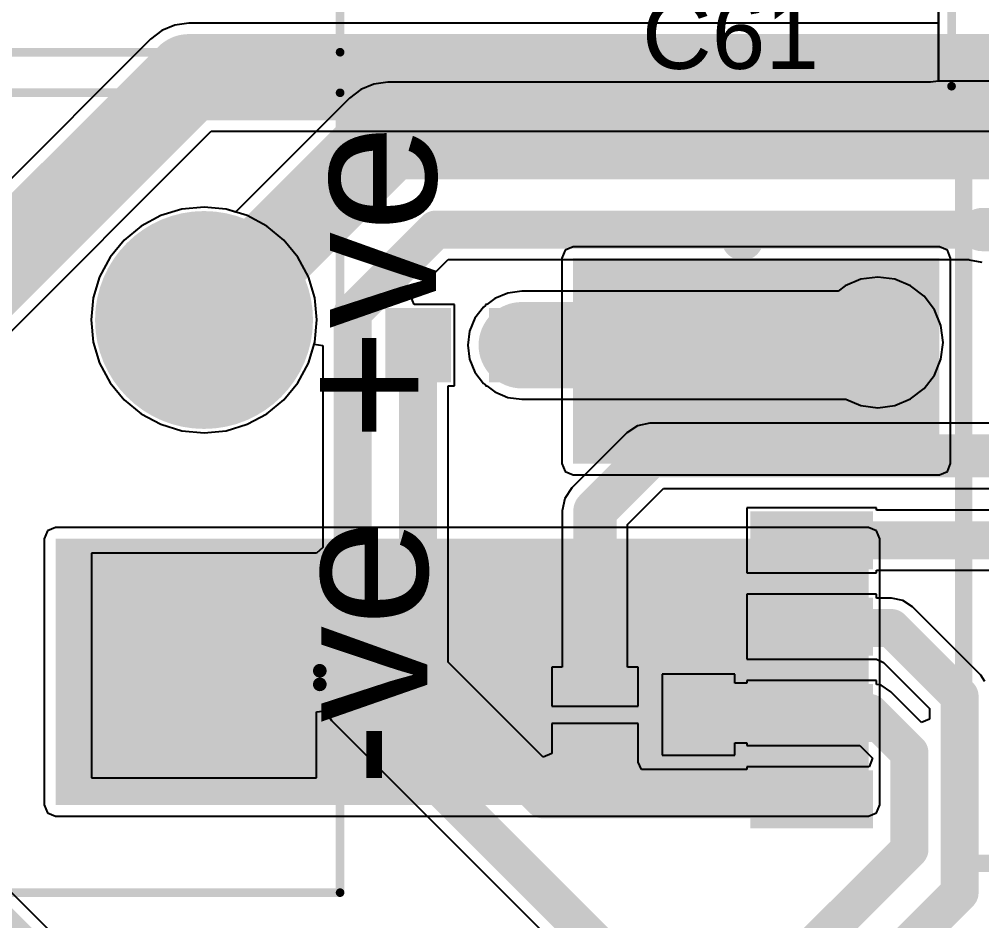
# Model space of a CAD drawing. Header units: millimetres. Extents: x 0 to 214, y 0 to 214.
# Drawn here: x 0.26 to 0.817, y 1.129 to 1.651 of the extents above; entities that cross this region are included whole.
import ezdxf

# ---------------------------------------------------------------- set-up
doc = ezdxf.new("R2010")
doc.units = ezdxf.units.MM
doc.header["$MEASUREMENT"] = 0
for name, color, linetype in [('BottomLayer', 5, 'Continuous'), ('BottomPaste', 16, 'Continuous'), ('BottomSolder', 6, 'Continuous'), ('MultiLayer', 9, 'Continuous'), ('PadHoleLayer', 156, 'Continuous'), ('TopLayer', 1, 'Continuous'), ('TopOverlay', 2, 'Continuous'), ('TopPaste', 8, 'Continuous'), ('TopSolder', 216, 'Continuous'), ('ViaHoleLayer', 16, 'Continuous')]:
    doc.layers.add(name, color=color, linetype=linetype)
doc.styles.add('Arial', font='', dxfattribs={"height": 0.2})
doc.styles.get('Arial').set_extended_font_data('Arial')

# ---------------------------------------------------------------- blocks, each defined once
blk = doc.blocks.new('DIP_8_85')
at = {"layer": 'TopOverlay', "const_width": 0.005}
for points in [[(0.25, 0.593), (-0.254, 0.593)], [(0.25, 0.593), (0.25, -0.553)]]:
    blk.add_lwpolyline(points, dxfattribs=at)
at = {"layer": 'TopOverlay', "const_width": 0.0025}
blk.add_lwpolyline([(0.24875, 0.593, 1), (0.25125, 0.593, 1)], format="xyb", close=True, dxfattribs=at)
blk.add_lwpolyline([(0.24875, 0.593, 1), (0.25125, 0.593, 1)], format="xyb", close=True, dxfattribs=at)
blk = doc.blocks.new('TBP01R1_508_02BE_184')
at = {"layer": 'BottomLayer'}
blk.add_hatch(color=5, dxfattribs=at).paths.add_polyline_path([(-0.15906, 0.05906), (-0.04094, 0.05906), (-0.04094, -0.05906), (-0.15906, -0.05906)])
h = blk.add_hatch(color=5, dxfattribs=at)
edge = h.paths.add_edge_path()
edge.add_arc((0.1, 0), 0.05906, 0, 360)
at = {"layer": 'BottomSolder'}
blk.add_hatch(color=6, dxfattribs=at).paths.add_polyline_path([(-0.16306, 0.06306), (-0.03694, 0.06306), (-0.03694, -0.06306), (-0.16306, -0.06306)])
h = blk.add_hatch(color=6, dxfattribs=at)
edge = h.paths.add_edge_path()
edge.add_arc((0.1, 0), 0.06306, 0, 360)
at = {"layer": 'MultiLayer'}
blk.add_hatch(color=9, dxfattribs=at).paths.add_polyline_path([(-0.15906, 0.05906), (-0.04094, 0.05906), (-0.04094, -0.05906), (-0.15906, -0.05906)])
h = blk.add_hatch(color=9, dxfattribs=at)
edge = h.paths.add_edge_path()
edge.add_arc((0.1, 0), 0.05906, 0, 360)
at = {"layer": 'PadHoleLayer'}
h = blk.add_hatch(color=156, dxfattribs=at)
edge = h.paths.add_edge_path()
edge.add_arc((-0.1, 0), 0.03346, 0, 360)
h = blk.add_hatch(color=156, dxfattribs=at)
edge = h.paths.add_edge_path()
edge.add_arc((0.1, 0), 0.03346, 0, 360)
at = {"layer": 'TopLayer'}
blk.add_hatch(color=1, dxfattribs=at).paths.add_polyline_path([(-0.15906, 0.05906), (-0.04094, 0.05906), (-0.04094, -0.05906), (-0.15906, -0.05906)])
h = blk.add_hatch(color=1, dxfattribs=at)
edge = h.paths.add_edge_path()
edge.add_arc((0.1, 0), 0.05906, 0, 360)
at = {"layer": 'TopSolder'}
blk.add_hatch(color=216, dxfattribs=at).paths.add_polyline_path([(-0.16306, 0.06306), (-0.03694, 0.06306), (-0.03694, -0.06306), (-0.16306, -0.06306)])
h = blk.add_hatch(color=216, dxfattribs=at)
edge = h.paths.add_edge_path()
edge.add_arc((0.1, 0), 0.06306, 0, 360)
at = {"layer": 'TopOverlay'}
for points, const_width in [([(-0.2315, 0.3937), (0.2315, 0.3937)], 0.005), ([(-0.2315, 0.3937), (-0.2315, -0.07874)], 0.005), ([(0.2315, 0.3937), (0.2315, -0.07874)], 0.005), ([(-0.145, 0.339), (-0.126, 0.32)], 0.01), ([(-0.075, 0.339), (-0.094, 0.32)], 0.01), ([(0.055, 0.339), (0.074, 0.32)], 0.01), ([(0.055, 0.339), (0.074, 0.32)], 0.01), ([(0.125, 0.339), (0.106, 0.32)], 0.01), ([(0.125, 0.339), (0.106, 0.32)], 0.01), ([(-0.126, 0.32), (-0.094, 0.32)], 0.01), ([(0.074, 0.32), (0.106, 0.32)], 0.01), ([(0.074, 0.32), (0.106, 0.32)], 0.01), ([(-0.2315, -0.07874), (0.2315, -0.07874)], 0.005)]:
    blk.add_lwpolyline(points, dxfattribs=dict(at, const_width=const_width))
for points, const_width in [([(-0.23275, 0.3937, 1), (-0.23025, 0.3937, 1)], 0.0025), ([(-0.23275, 0.3937, 1), (-0.23025, 0.3937, 1)], 0.0025), ([(0.23025, 0.3937, 1), (0.23275, 0.3937, 1)], 0.0025), ([(0.23025, 0.3937, 1), (0.23275, 0.3937, 1)], 0.0025), ([(-0.1475, 0.339, 1), (-0.1425, 0.339, 1)], 0.005), ([(-0.0775, 0.339, 1), (-0.0725, 0.339, 1)], 0.005), ([(0.0525, 0.339, 1), (0.0575, 0.339, 1)], 0.005), ([(0.0525, 0.339, 1), (0.0575, 0.339, 1)], 0.005), ([(0.1225, 0.339, 1), (0.1275, 0.339, 1)], 0.005), ([(0.1225, 0.339, 1), (0.1275, 0.339, 1)], 0.005), ([(-0.1285, 0.32, 1), (-0.1235, 0.32, 1)], 0.005), ([(-0.1285, 0.32, 1), (-0.1235, 0.32, 1)], 0.005), ([(-0.0965, 0.32, 1), (-0.0915, 0.32, 1)], 0.005), ([(-0.0965, 0.32, 1), (-0.0915, 0.32, 1)], 0.005), ([(0.0715, 0.32, 1), (0.0765, 0.32, 1)], 0.005), ([(0.0715, 0.32, 1), (0.0765, 0.32, 1)], 0.005), ([(0.0715, 0.32, 1), (0.0765, 0.32, 1)], 0.005), ([(0.0715, 0.32, 1), (0.0765, 0.32, 1)], 0.005), ([(0.1035, 0.32, 1), (0.1085, 0.32, 1)], 0.005), ([(0.1035, 0.32, 1), (0.1085, 0.32, 1)], 0.005), ([(0.1035, 0.32, 1), (0.1085, 0.32, 1)], 0.005), ([(0.1035, 0.32, 1), (0.1085, 0.32, 1)], 0.005), ([(-0.10306, -0.067, 1), (-0.11094, -0.067, 1)], 0.00787), ([(-0.11291, -0.067, 1), (-0.10897, -0.067, 1)], 0.00394), ([(-0.10503, -0.067, 1), (-0.10109, -0.067, 1)], 0.00394), ([(-0.23275, -0.07874, 1), (-0.23025, -0.07874, 1)], 0.0025), ([(-0.23275, -0.07874, 1), (-0.23025, -0.07874, 1)], 0.0025), ([(0.23025, -0.07874, 1), (0.23275, -0.07874, 1)], 0.0025), ([(0.23025, -0.07874, 1), (0.23275, -0.07874, 1)], 0.0025)]:
    blk.add_lwpolyline(points, format="xyb", close=True, dxfattribs=dict(at, const_width=const_width))
blk = doc.blocks.new('TBP01R1_508_02BE_185')
at = {"layer": 'BottomLayer'}
blk.add_hatch(color=5, dxfattribs=at).paths.add_polyline_path([(-0.15906, 0.05906), (-0.04094, 0.05906), (-0.04094, -0.05906), (-0.15906, -0.05906)])
h = blk.add_hatch(color=5, dxfattribs=at)
edge = h.paths.add_edge_path()
edge.add_arc((0.1, 0), 0.05906, 0, 360)
at = {"layer": 'BottomSolder'}
blk.add_hatch(color=6, dxfattribs=at).paths.add_polyline_path([(-0.16306, 0.06306), (-0.03694, 0.06306), (-0.03694, -0.06306), (-0.16306, -0.06306)])
h = blk.add_hatch(color=6, dxfattribs=at)
edge = h.paths.add_edge_path()
edge.add_arc((0.1, 0), 0.06306, 0, 360)
at = {"layer": 'MultiLayer'}
blk.add_hatch(color=9, dxfattribs=at).paths.add_polyline_path([(-0.15906, 0.05906), (-0.04094, 0.05906), (-0.04094, -0.05906), (-0.15906, -0.05906)])
h = blk.add_hatch(color=9, dxfattribs=at)
edge = h.paths.add_edge_path()
edge.add_arc((0.1, 0), 0.05906, 0, 360)
at = {"layer": 'PadHoleLayer'}
h = blk.add_hatch(color=156, dxfattribs=at)
edge = h.paths.add_edge_path()
edge.add_arc((-0.1, 0), 0.03346, 0, 360)
h = blk.add_hatch(color=156, dxfattribs=at)
edge = h.paths.add_edge_path()
edge.add_arc((0.1, 0), 0.03346, 0, 360)
at = {"layer": 'TopLayer'}
blk.add_hatch(color=1, dxfattribs=at).paths.add_polyline_path([(-0.15906, 0.05906), (-0.04094, 0.05906), (-0.04094, -0.05906), (-0.15906, -0.05906)])
h = blk.add_hatch(color=1, dxfattribs=at)
edge = h.paths.add_edge_path()
edge.add_arc((0.1, 0), 0.05906, 0, 360)
at = {"layer": 'TopSolder'}
blk.add_hatch(color=216, dxfattribs=at).paths.add_polyline_path([(-0.16306, 0.06306), (-0.03694, 0.06306), (-0.03694, -0.06306), (-0.16306, -0.06306)])
h = blk.add_hatch(color=216, dxfattribs=at)
edge = h.paths.add_edge_path()
edge.add_arc((0.1, 0), 0.06306, 0, 360)
at = {"layer": 'TopOverlay'}
for points, const_width in [([(-0.2315, 0.3937), (-0.2315, -0.07874)], 0.005), ([(-0.2315, 0.3937), (0.2315, 0.3937)], 0.005), ([(0.2315, 0.3937), (0.2315, -0.07874)], 0.005), ([(-0.145, 0.339), (-0.126, 0.32)], 0.01), ([(-0.075, 0.339), (-0.094, 0.32)], 0.01), ([(0.055, 0.339), (0.074, 0.32)], 0.01), ([(0.055, 0.339), (0.074, 0.32)], 0.01), ([(0.125, 0.339), (0.106, 0.32)], 0.01), ([(0.125, 0.339), (0.106, 0.32)], 0.01), ([(-0.126, 0.32), (-0.094, 0.32)], 0.01), ([(0.074, 0.32), (0.106, 0.32)], 0.01), ([(0.074, 0.32), (0.106, 0.32)], 0.01), ([(-0.2315, -0.07874), (0.2315, -0.07874)], 0.005)]:
    blk.add_lwpolyline(points, dxfattribs=dict(at, const_width=const_width))
for points, const_width in [([(-0.23275, 0.3937, 1), (-0.23025, 0.3937, 1)], 0.0025), ([(-0.23275, 0.3937, 1), (-0.23025, 0.3937, 1)], 0.0025), ([(0.23025, 0.3937, 1), (0.23275, 0.3937, 1)], 0.0025), ([(0.23025, 0.3937, 1), (0.23275, 0.3937, 1)], 0.0025), ([(-0.1475, 0.339, 1), (-0.1425, 0.339, 1)], 0.005), ([(-0.0775, 0.339, 1), (-0.0725, 0.339, 1)], 0.005), ([(0.0525, 0.339, 1), (0.0575, 0.339, 1)], 0.005), ([(0.0525, 0.339, 1), (0.0575, 0.339, 1)], 0.005), ([(0.1225, 0.339, 1), (0.1275, 0.339, 1)], 0.005), ([(0.1225, 0.339, 1), (0.1275, 0.339, 1)], 0.005), ([(-0.1285, 0.32, 1), (-0.1235, 0.32, 1)], 0.005), ([(-0.1285, 0.32, 1), (-0.1235, 0.32, 1)], 0.005), ([(-0.0965, 0.32, 1), (-0.0915, 0.32, 1)], 0.005), ([(-0.0965, 0.32, 1), (-0.0915, 0.32, 1)], 0.005), ([(0.0715, 0.32, 1), (0.0765, 0.32, 1)], 0.005), ([(0.0715, 0.32, 1), (0.0765, 0.32, 1)], 0.005), ([(0.0715, 0.32, 1), (0.0765, 0.32, 1)], 0.005), ([(0.0715, 0.32, 1), (0.0765, 0.32, 1)], 0.005), ([(0.1035, 0.32, 1), (0.1085, 0.32, 1)], 0.005), ([(0.1035, 0.32, 1), (0.1085, 0.32, 1)], 0.005), ([(0.1035, 0.32, 1), (0.1085, 0.32, 1)], 0.005), ([(0.1035, 0.32, 1), (0.1085, 0.32, 1)], 0.005), ([(-0.10306, -0.067, 1), (-0.11094, -0.067, 1)], 0.00787), ([(-0.11291, -0.067, 1), (-0.10897, -0.067, 1)], 0.00394), ([(-0.10503, -0.067, 1), (-0.10109, -0.067, 1)], 0.00394), ([(-0.23275, -0.07874, 1), (-0.23025, -0.07874, 1)], 0.0025), ([(-0.23275, -0.07874, 1), (-0.23025, -0.07874, 1)], 0.0025), ([(0.23025, -0.07874, 1), (0.23275, -0.07874, 1)], 0.0025), ([(0.23025, -0.07874, 1), (0.23275, -0.07874, 1)], 0.0025)]:
    blk.add_lwpolyline(points, format="xyb", close=True, dxfattribs=dict(at, const_width=const_width))
blk = doc.blocks.new('SOIC_8_B_261')
at = {"layer": 'BottomLayer'}
for points in [[(-0.0735, 0.0622), (-0.1365, 0.0622), (-0.1365, 0.0878), (-0.0735, 0.0878)], [(0.13909, 0.0622), (0.0761, 0.0622), (0.0761, 0.0878), (0.13909, 0.0878)], [(-0.0735, 0.0122), (-0.1365, 0.0122), (-0.1365, 0.0378), (-0.0735, 0.0378)], [(0.13909, 0.0122), (0.0761, 0.0122), (0.0761, 0.0378), (0.13909, 0.0378)], [(-0.0735, -0.0378), (-0.1365, -0.0378), (-0.1365, -0.0122), (-0.0735, -0.0122)], [(0.13909, -0.0378), (0.0761, -0.0378), (0.0761, -0.0122), (0.13909, -0.0122)], [(-0.0735, -0.0878), (-0.1365, -0.0878), (-0.1365, -0.0622), (-0.0735, -0.0622)], [(0.13909, -0.0878), (0.0761, -0.0878), (0.0761, -0.0622), (0.13909, -0.0622)]]:
    blk.add_hatch(color=5, dxfattribs=at).paths.add_polyline_path(points)
at = {"layer": 'BottomPaste'}
for points in [[(-0.0735, 0.0622), (-0.1365, 0.0622), (-0.1365, 0.0878), (-0.0735, 0.0878)], [(0.13909, 0.0622), (0.0761, 0.0622), (0.0761, 0.0878), (0.13909, 0.0878)], [(-0.0735, 0.0122), (-0.1365, 0.0122), (-0.1365, 0.0378), (-0.0735, 0.0378)], [(0.13909, 0.0122), (0.0761, 0.0122), (0.0761, 0.0378), (0.13909, 0.0378)], [(-0.0735, -0.0378), (-0.1365, -0.0378), (-0.1365, -0.0122), (-0.0735, -0.0122)], [(0.13909, -0.0378), (0.0761, -0.0378), (0.0761, -0.0122), (0.13909, -0.0122)], [(-0.0735, -0.0878), (-0.1365, -0.0878), (-0.1365, -0.0622), (-0.0735, -0.0622)], [(0.13909, -0.0878), (0.0761, -0.0878), (0.0761, -0.0622), (0.13909, -0.0622)]]:
    blk.add_hatch(color=16, dxfattribs=at).paths.add_polyline_path(points)
at = {"layer": 'BottomSolder'}
for points in [[(-0.0695, 0.0582), (-0.1405, 0.0582), (-0.1405, 0.0918), (-0.0695, 0.0918)], [(0.14309, 0.0582), (0.0721, 0.0582), (0.0721, 0.0918), (0.14309, 0.0918)], [(-0.0695, 0.0082), (-0.1405, 0.0082), (-0.1405, 0.0418), (-0.0695, 0.0418)], [(0.14309, 0.0082), (0.0721, 0.0082), (0.0721, 0.0418), (0.14309, 0.0418)], [(-0.0695, -0.0418), (-0.1405, -0.0418), (-0.1405, -0.0082), (-0.0695, -0.0082)], [(0.14309, -0.0418), (0.0721, -0.0418), (0.0721, -0.0082), (0.14309, -0.0082)], [(-0.0695, -0.0918), (-0.1405, -0.0918), (-0.1405, -0.0582), (-0.0695, -0.0582)], [(0.14309, -0.0918), (0.0721, -0.0918), (0.0721, -0.0582), (0.14309, -0.0582)]]:
    blk.add_hatch(color=6, dxfattribs=at).paths.add_polyline_path(points)
blk = doc.blocks.new('C__0603_B_262')
at = {"layer": 'BottomLayer'}
for points in [[(-0.045, -0.0175), (-0.045, 0.0175), (-0.015, 0.0175), (-0.015, -0.0175)], [(0.015, -0.0175), (0.015, 0.0175), (0.045, 0.0175), (0.045, -0.0175)]]:
    blk.add_hatch(color=5, dxfattribs=at).paths.add_polyline_path(points)
at = {"layer": 'BottomPaste'}
for points in [[(-0.045, -0.0175), (-0.045, 0.0175), (-0.015, 0.0175), (-0.015, -0.0175)], [(0.015, -0.0175), (0.015, 0.0175), (0.045, 0.0175), (0.045, -0.0175)]]:
    blk.add_hatch(color=16, dxfattribs=at).paths.add_polyline_path(points)
at = {"layer": 'BottomSolder'}
for points in [[(-0.04736, -0.01986), (-0.04736, 0.01986), (-0.01264, 0.01986), (-0.01264, -0.01986)], [(0.01264, -0.01986), (0.01264, 0.01986), (0.04736, 0.01986), (0.04736, -0.01986)]]:
    blk.add_hatch(color=6, dxfattribs=at).paths.add_polyline_path(points)
blk = doc.blocks.new('RES_0603_B_263')
at = {"layer": 'BottomLayer'}
for points in [[(-0.045, -0.0175), (-0.045, 0.0175), (-0.015, 0.0175), (-0.015, -0.0175)], [(0.015, -0.0175), (0.015, 0.0175), (0.045, 0.0175), (0.045, -0.0175)]]:
    blk.add_hatch(color=5, dxfattribs=at).paths.add_polyline_path(points)
at = {"layer": 'BottomPaste'}
for points in [[(-0.045, -0.0175), (-0.045, 0.0175), (-0.015, 0.0175), (-0.015, -0.0175)], [(0.015, -0.0175), (0.015, 0.0175), (0.045, 0.0175), (0.045, -0.0175)]]:
    blk.add_hatch(color=16, dxfattribs=at).paths.add_polyline_path(points)
at = {"layer": 'BottomSolder'}
for points in [[(-0.049, -0.0215), (-0.049, 0.0215), (-0.011, 0.0215), (-0.011, -0.0215)], [(0.011, -0.0215), (0.011, 0.0215), (0.049, 0.0215), (0.049, -0.0215)]]:
    blk.add_hatch(color=6, dxfattribs=at).paths.add_polyline_path(points)
blk = doc.blocks.new('D2P___320')
at = {"layer": 'TopLayer'}
for points in [[(-0.14094, -0.13504), (-0.05906, -0.13504), (-0.05906, -0.28504), (-0.14094, -0.28504)], [(0.05906, -0.13504), (0.14094, -0.13504), (0.14094, -0.28504), (0.05906, -0.28504)]]:
    blk.add_hatch(color=1, dxfattribs=at).paths.add_polyline_path(points)
at = {"layer": 'TopPaste'}
for points in [[(-0.14094, -0.13504), (-0.05906, -0.13504), (-0.05906, -0.28504), (-0.14094, -0.28504)], [(0.05906, -0.13504), (0.14094, -0.13504), (0.14094, -0.28504), (0.05906, -0.28504)]]:
    blk.add_hatch(color=8, dxfattribs=at).paths.add_polyline_path(points)
at = {"layer": 'TopSolder'}
for points in [[(-0.14494, -0.13104), (-0.05506, -0.13104), (-0.05506, -0.28904), (-0.14494, -0.28904)], [(0.05506, -0.13104), (0.14494, -0.13104), (0.14494, -0.28904), (0.05506, -0.28904)]]:
    blk.add_hatch(color=216, dxfattribs=at).paths.add_polyline_path(points)
at = {"layer": 'TopOverlay', "const_width": 0.01}
for points in [[(-0.205, -0.064), (-0.205, 0.02)], [(0.201, -0.064), (0.201, 0.02)], [(0.201, -0.064), (-0.205, -0.064)]]:
    blk.add_lwpolyline(points, dxfattribs=at)
at = {"layer": 'TopOverlay'}
for points, const_width in [([(-0.2075, -0.064, 1), (-0.2025, -0.064, 1)], 0.005), ([(-0.2075, -0.064, 1), (-0.2025, -0.064, 1)], 0.005), ([(0.1985, -0.064, 1), (0.2035, -0.064, 1)], 0.005), ([(0.1985, -0.064, 1), (0.2035, -0.064, 1)], 0.005), ([(-0.153, -0.192, 1), (-0.167, -0.192, 1)], 0.01), ([(-0.1695, -0.192, 1), (-0.1645, -0.192, 1)], 0.005), ([(-0.1555, -0.192, 1), (-0.1505, -0.192, 1)], 0.005)]:
    blk.add_lwpolyline(points, format="xyb", close=True, dxfattribs=dict(at, const_width=const_width))

msp = doc.modelspace()

# ---------------------------------------------------------------- hatches: boundary and pattern name
at = {"layer": 'BottomLayer'}
h = msp.add_hatch(color=5, dxfattribs=at)
edge = h.paths.add_edge_path()
edge.add_arc((0.75685, 1.46369), 0.0315, 0, 360)
at = {"layer": 'BottomSolder'}
h = msp.add_hatch(color=6, dxfattribs=at)
edge = h.paths.add_edge_path()
edge.add_arc((0.75685, 1.46369), 0.01575, 0, 360)
at = {"layer": 'TopLayer'}
for points in [[(0.5805, 1.39351), (0.7925, 1.39351), (0.7925, 1.51251), (0.5805, 1.51251)], [(0.281, 1.196), (0.75149, 1.196), (0.75149, 1.35), (0.281, 1.35)]]:
    msp.add_hatch(color=1, dxfattribs=at).paths.add_polyline_path(points)
h = msp.add_hatch(color=1, dxfattribs=at)
edge = h.paths.add_edge_path()
edge.add_arc((0.75685, 1.46369), 0.0315, 0, 360)
at = {"layer": 'TopSolder'}
h = msp.add_hatch(color=216, dxfattribs=at)
edge = h.paths.add_edge_path()
edge.add_arc((0.75685, 1.46369), 0.01575, 0, 360)
at = {"layer": 'ViaHoleLayer'}
h = msp.add_hatch(color=16, dxfattribs=at)
edge = h.paths.add_edge_path()
edge.add_arc((0.75685, 1.46369), 0.01575, 0, 360)

# ---------------------------------------------------------------- linework, layer by layer
at = {"layer": 'BottomLayer'}
for p, q in [((0.792, 1.615), (0.792, 2.764)), ((0.792, 1.79594), (0.792, 1.615)), ((0.45763, 1.61008), (0.45116, 1.60511)), ((0.46517, 1.6132), (0.45763, 1.61008)), ((0.47327, 1.61427), (0.46517, 1.6132)), ((0.7873, 1.61427), (0.47327, 1.61427)), ((0.47327, 1.61427), (0.47327, 1.61427)), ((0.792, 1.615), (0.7873, 1.61427)), ((2.344, 1.615), (0.792, 1.615)), ((0.45116, 1.60511), (0.38517, 1.53912)), ((0.45116, 1.60511), (0.45116, 1.60511)), ((0.35419, 1.54079), (0.34192, 1.53707)), ((0.36694, 1.54204), (0.35419, 1.54079)), ((0.37969, 1.54079), (0.36694, 1.54204)), ((0.38517, 1.53912), (0.37969, 1.54079)), ((0.34192, 1.53707), (0.33062, 1.53103)), ((0.33062, 1.53103), (0.32072, 1.5229)), ((0.32072, 1.5229), (0.31259, 1.51299)), ((0.31259, 1.51299), (0.30655, 1.50169)), ((0.48669, 1.49018), (0.50818, 1.51167)), ((0.50818, 1.51167), (0.80964, 1.51167)), ((0.80964, 1.51167), (0.80978, 1.51157)), ((0.80978, 1.51157), (0.817, 1.51014)), ((0.30655, 1.50169), (0.30283, 1.48943)), ((0.74707, 1.50022), (0.73794, 1.49644)), ((0.75685, 1.50151), (0.74707, 1.50022)), ((0.76664, 1.50022), (0.75685, 1.50151)), ((0.77576, 1.49644), (0.76664, 1.50022)), ((0.55082, 1.49333), (0.54273, 1.49226)), ((0.73389, 1.49333), (0.55082, 1.49333)), ((0.73794, 1.49644), (0.73389, 1.49333)), ((0.7836, 1.49043), (0.77576, 1.49644)), ((0.30283, 1.48943), (0.30157, 1.47667)), ((0.48861, 1.48556), (0.48669, 1.49018)), ((0.53518, 1.48914), (0.53052, 1.48556)), ((0.54273, 1.49226), (0.53518, 1.48914)), ((0.78961, 1.4826), (0.7836, 1.49043)), ((0.51182, 1.48556), (0.48861, 1.48556)), ((0.51182, 1.43856), (0.51182, 1.48556)), ((0.52871, 1.48417), (0.52374, 1.4777)), ((0.52982, 1.48502), (0.52871, 1.48417)), ((0.53052, 1.48556), (0.52982, 1.48556)), ((0.52982, 1.48556), (0.52982, 1.48502)), ((0.79338, 1.47348), (0.78961, 1.4826)), ((0.30157, 1.47667), (0.30283, 1.46392)), ((0.52374, 1.4777), (0.52062, 1.47016)), ((0.79467, 1.46369), (0.79338, 1.47348)), ((0.52062, 1.47016), (0.51955, 1.46206)), ((0.30283, 1.46392), (0.30655, 1.45166)), ((0.42733, 1.45166), (0.43067, 1.46265)), ((0.43067, 1.46265), (0.43567, 1.4619)), ((0.43567, 1.4619), (0.43567, 1.34493)), ((0.51955, 1.46206), (0.52062, 1.45397)), ((0.79338, 1.4539), (0.79467, 1.46369)), ((0.52062, 1.45397), (0.52374, 1.44643)), ((0.78961, 1.44478), (0.79338, 1.4539)), ((0.30655, 1.45166), (0.31259, 1.44036)), ((0.42129, 1.44036), (0.42733, 1.45166)), ((0.52374, 1.44643), (0.52871, 1.43995)), ((0.7836, 1.43694), (0.78961, 1.44478)), ((0.31259, 1.44036), (0.32072, 1.43045)), ((0.41316, 1.43045), (0.42129, 1.44036)), ((0.50815, 1.27868), (0.50815, 1.43856)), ((0.50815, 1.43856), (0.51182, 1.43856)), ((0.52871, 1.43995), (0.52982, 1.4391)), ((0.52982, 1.4391), (0.52982, 1.43856)), ((0.52982, 1.43856), (0.53052, 1.43856)), ((0.53052, 1.43856), (0.53518, 1.43498)), ((0.53518, 1.43498), (0.54273, 1.43186)), ((0.54273, 1.43186), (0.55082, 1.43079)), ((0.77576, 1.43093), (0.7836, 1.43694)), ((0.32072, 1.43045), (0.33062, 1.42232)), ((0.40326, 1.42232), (0.41316, 1.43045)), ((0.55082, 1.43079), (0.73828, 1.43079)), ((0.73828, 1.43079), (0.74707, 1.42716)), ((0.74707, 1.42716), (0.75685, 1.42587)), ((0.75685, 1.42587), (0.76664, 1.42716)), ((0.76664, 1.42716), (0.77576, 1.43093)), ((0.33062, 1.42232), (0.34192, 1.41628)), ((0.39196, 1.41628), (0.40326, 1.42232)), ((0.34192, 1.41628), (0.35419, 1.41256)), ((0.37969, 1.41256), (0.39196, 1.41628)), ((0.61778, 1.41543), (0.61166, 1.41134)), ((0.625, 1.41686), (0.61778, 1.41543)), ((0.94997, 1.41686), (0.625, 1.41686)), ((0.35419, 1.41256), (0.36694, 1.4113)), ((0.36694, 1.4113), (0.37969, 1.41256)), ((0.61166, 1.41134), (0.5798, 1.37948)), ((0.5798, 1.37948), (0.57571, 1.37336)), ((0.612, 1.35833), (0.63281, 1.37914)), ((0.63281, 1.37914), (0.94997, 1.37914)), ((0.57571, 1.37336), (0.57428, 1.36614)), ((0.57428, 1.36614), (0.57428, 1.27567)), ((0.75604, 1.36797), (0.68105, 1.36797)), ((0.68105, 1.36797), (0.68105, 1.33038)), ((0.75604, 1.36651), (0.75604, 1.36797)), ((0.89364, 1.36651), (0.75604, 1.36651)), ((0.612, 1.27567), (0.612, 1.35833)), ((0.43567, 1.34493), (0.43199, 1.34173)), ((0.43067, 1.34173), (0.30188, 1.34173)), ((0.30188, 1.34173), (0.30188, 1.21162)), ((0.43199, 1.34173), (0.43067, 1.34173)), ((0.75604, 1.33038), (0.75604, 1.33184)), ((0.75604, 1.33184), (0.82724, 1.33184)), ((0.68105, 1.33038), (0.75604, 1.33038)), ((0.75604, 1.31797), (0.68105, 1.31797)), ((0.68105, 1.31797), (0.68105, 1.28038)), ((0.75604, 1.31567), (0.75604, 1.31797)), ((0.76467, 1.31567), (0.75604, 1.31567)), ((0.7713, 1.31435), (0.76467, 1.31567)), ((0.77692, 1.31059), (0.7713, 1.31435)), ((0.8164, 1.27112), (0.77692, 1.31059)), ((0.56314, 1.22369), (0.50815, 1.27868)), ((0.57428, 1.27567), (0.56814, 1.27567)), ((0.56814, 1.27567), (0.56814, 1.25317)), ((0.61814, 1.27567), (0.612, 1.27567)), ((0.61814, 1.25317), (0.61814, 1.27567)), ((0.68105, 1.28038), (0.75604, 1.28038)), ((0.75604, 1.28038), (0.76018, 1.27831)), ((0.76018, 1.27831), (0.78681, 1.25168)), ((0.67414, 1.27167), (0.63214, 1.27167)), ((0.63214, 1.27167), (0.63214, 1.22467)), ((0.67414, 1.26651), (0.67414, 1.27167)), ((0.81883, 1.26748), (0.8164, 1.27112)), ((0.68105, 1.26651), (0.67414, 1.26651)), ((0.75604, 1.26797), (0.68105, 1.26797)), ((0.68105, 1.26797), (0.68105, 1.26651)), ((0.75604, 1.26573), (0.75604, 1.26797)), ((0.75877, 1.26519), (0.75604, 1.26573)), ((0.7644, 1.26143), (0.75877, 1.26519)), ((0.78219, 1.24364), (0.7644, 1.26143)), ((0.56814, 1.25317), (0.59314, 1.25317)), ((0.59314, 1.25317), (0.61814, 1.25317)), ((0.43199, 1.24983), (0.43699, 1.25037)), ((0.43199, 1.21162), (0.43199, 1.24983)), ((0.43699, 1.25037), (0.44074, 1.24474)), ((0.78681, 1.25168), (0.78681, 1.24555)), ((0.44074, 1.24474), (0.60757, 1.07792)), ((0.59314, 1.24317), (0.56814, 1.24317)), ((0.56814, 1.24317), (0.56814, 1.22576)), ((0.61814, 1.24317), (0.59314, 1.24317)), ((0.61814, 1.22151), (0.61814, 1.24317)), ((0.78681, 1.24555), (0.78219, 1.24364)), ((0.67414, 1.22467), (0.67414, 1.23184)), ((0.67414, 1.23184), (0.68105, 1.23184)), ((0.68105, 1.23184), (0.68105, 1.23038)), ((0.56814, 1.22576), (0.56314, 1.22369)), ((0.68105, 1.23038), (0.74642, 1.23038)), ((0.74642, 1.23038), (0.75383, 1.22297)), ((0.61814, 1.22067), (0.61814, 1.22151)), ((0.62015, 1.21651), (0.61814, 1.22067)), ((0.63214, 1.22467), (0.67414, 1.22467)), ((0.75383, 1.22297), (0.75176, 1.21797)), ((0.68105, 1.21651), (0.62015, 1.21651)), ((0.75176, 1.21797), (0.68105, 1.21797)), ((0.68105, 1.21797), (0.68105, 1.21651)), ((0.30188, 1.21162), (0.43199, 1.21162))]:
    msp.add_line(p, q, dxfattribs=at)
for points, const_width in [([(0.36694, 1.47667), (0.47327, 1.583)], 0.05), ([(0.47327, 1.583), (0.998, 1.583)], 0.05), ([(0.453, 1.481), (0.501, 1.529)], 0.022), ([(0.501, 1.529), (0.817, 1.529)], 0.022), ([(0.817, 1.529), (0.959, 1.529)], 0.025), ([(0.453, 1.257), (0.453, 1.481)], 0.022), ([(0.75903, 1.46206), (0.75914, 1.46217)], 0.05), ([(0.55082, 1.46206), (0.75903, 1.46206)], 0.05), ([(0.49082, 1.2715), (0.49082, 1.46206)], 0.022), ([(0.59314, 1.36614), (0.625, 1.398)], 0.025), ([(0.625, 1.398), (0.961, 1.398)], 0.025), ([(0.59314, 1.24817), (0.59314, 1.36614)], 0.025), ([(0.71854, 1.34917), (0.87417, 1.34917)], 0.022), ([(0.71854, 1.29917), (0.71938, 1.29833)], 0.022), ([(0.71938, 1.29833), (0.76467, 1.29833)], 0.022), ([(0.76467, 1.29833), (0.80414, 1.25886)], 0.022), ([(0.49082, 1.2715), (0.56314, 1.19917)], 0.022), ([(0.80414, 1.14517), (0.80414, 1.25886)], 0.022), ([(0.453, 1.257), (0.61983, 1.09017)], 0.022), ([(0.65154, 1.24917), (0.71854, 1.24917)], 0.022), ([(0.71854, 1.24917), (0.75214, 1.24917)], 0.022), ([(0.75214, 1.24917), (0.77514, 1.22617)], 0.022), ([(0.77514, 1.17017), (0.77514, 1.22617)], 0.022), ([(0.56314, 1.19917), (0.71854, 1.19917)], 0.022), ([(0.69664, 1.09167), (0.77514, 1.17017)], 0.022), ([(0.71214, 1.05317), (0.80414, 1.14517)], 0.022)]:
    msp.add_lwpolyline(points, dxfattribs=dict(at, const_width=const_width))
for points, const_width in [([(0.46077, 1.583, 1), (0.48577, 1.583, 1)], 0.025), ([(0.46077, 1.583, 1), (0.48577, 1.583, 1)], 0.025), ([(0.4955, 1.529, 1), (0.5065, 1.529, 1)], 0.011), ([(0.4955, 1.529, 1), (0.5065, 1.529, 1)], 0.011), ([(0.81075, 1.529, 1), (0.82325, 1.529, 1)], 0.0125), ([(0.8115, 1.529, 1), (0.8225, 1.529, 1)], 0.011), ([(0.35444, 1.47667, 1), (0.37944, 1.47667, 1)], 0.025), ([(0.4475, 1.481, 1), (0.4585, 1.481, 1)], 0.011), ([(0.4475, 1.481, 1), (0.4585, 1.481, 1)], 0.011), ([(0.74664, 1.46217, 1), (0.77164, 1.46217, 1)], 0.025), ([(0.53832, 1.46206, 1), (0.56332, 1.46206, 1)], 0.025), ([(0.74653, 1.46206, 1), (0.77153, 1.46206, 1)], 0.025), ([(0.74653, 1.46206, 1), (0.77153, 1.46206, 1)], 0.025), ([(0.48532, 1.46206, 1), (0.49632, 1.46206, 1)], 0.011), ([(0.61875, 1.398, 1), (0.63125, 1.398, 1)], 0.0125), ([(0.61875, 1.398, 1), (0.63125, 1.398, 1)], 0.0125), ([(0.58689, 1.36614, 1), (0.59939, 1.36614, 1)], 0.0125), ([(0.58689, 1.36614, 1), (0.59939, 1.36614, 1)], 0.0125), ([(0.71304, 1.34917, 1), (0.72404, 1.34917, 1)], 0.011), ([(0.71304, 1.29917, 1), (0.72404, 1.29917, 1)], 0.011), ([(0.71388, 1.29833, 1), (0.72488, 1.29833, 1)], 0.011), ([(0.71388, 1.29833, 1), (0.72488, 1.29833, 1)], 0.011), ([(0.75917, 1.29833, 1), (0.77017, 1.29833, 1)], 0.011), ([(0.75917, 1.29833, 1), (0.77017, 1.29833, 1)], 0.011), ([(0.48532, 1.2715, 1), (0.49632, 1.2715, 1)], 0.011), ([(0.48532, 1.2715, 1), (0.49632, 1.2715, 1)], 0.011), ([(0.79864, 1.25886, 1), (0.80964, 1.25886, 1)], 0.011), ([(0.79864, 1.25886, 1), (0.80964, 1.25886, 1)], 0.011), ([(0.4475, 1.257, 1), (0.4585, 1.257, 1)], 0.011), ([(0.4475, 1.257, 1), (0.4585, 1.257, 1)], 0.011), ([(0.58689, 1.24817, 1), (0.59939, 1.24817, 1)], 0.0125), ([(0.64604, 1.24917, 1), (0.65704, 1.24917, 1)], 0.011), ([(0.71304, 1.24917, 1), (0.72404, 1.24917, 1)], 0.011), ([(0.71304, 1.24917, 1), (0.72404, 1.24917, 1)], 0.011), ([(0.74664, 1.24917, 1), (0.75764, 1.24917, 1)], 0.011), ([(0.74664, 1.24917, 1), (0.75764, 1.24917, 1)], 0.011), ([(0.76964, 1.22617, 1), (0.78064, 1.22617, 1)], 0.011), ([(0.76964, 1.22617, 1), (0.78064, 1.22617, 1)], 0.011), ([(0.55764, 1.19917, 1), (0.56864, 1.19917, 1)], 0.011), ([(0.55764, 1.19917, 1), (0.56864, 1.19917, 1)], 0.011), ([(0.71304, 1.19917, 1), (0.72404, 1.19917, 1)], 0.011), ([(0.76964, 1.17017, 1), (0.78064, 1.17017, 1)], 0.011), ([(0.76964, 1.17017, 1), (0.78064, 1.17017, 1)], 0.011), ([(0.79864, 1.14517, 1), (0.80964, 1.14517, 1)], 0.011), ([(0.79864, 1.14517, 1), (0.80964, 1.14517, 1)], 0.011)]:
    msp.add_lwpolyline(points, format="xyb", close=True, dxfattribs=dict(at, const_width=const_width))
at = {"layer": 'TopLayer'}
for p, q in [((0.792, 1.615), (0.792, 2.764)), ((0.792, 1.65811), (0.792, 1.64844)), ((0.34254, 1.64425), (0.33606, 1.63928)), ((0.35008, 1.64737), (0.34254, 1.64425)), ((0.35413, 1.64791), (0.35008, 1.64737)), ((0.35817, 1.64844), (0.35413, 1.64791)), ((0.792, 1.64844), (0.35817, 1.64844)), ((0.35817, 1.64844), (0.35817, 1.64844)), ((0.33606, 1.63928), (0.15089, 1.45411)), ((2.344, 1.615), (0.792, 1.615)), ((0.20427, 1.41905), (0.37112, 1.58591)), ((0.37112, 1.58591), (0.89555, 1.58591)), ((0.35419, 1.54079), (0.34192, 1.53707)), ((0.36694, 1.54204), (0.35419, 1.54079)), ((0.37969, 1.54079), (0.36694, 1.54204)), ((0.39196, 1.53707), (0.37969, 1.54079)), ((0.34192, 1.53707), (0.33062, 1.53103)), ((0.40326, 1.53103), (0.39196, 1.53707)), ((0.33062, 1.53103), (0.32072, 1.5229)), ((0.41316, 1.5229), (0.40326, 1.53103)), ((0.32072, 1.5229), (0.31259, 1.51299)), ((0.42129, 1.51299), (0.41316, 1.5229)), ((0.57591, 1.51711), (0.57401, 1.51251)), ((0.5805, 1.51901), (0.57591, 1.51711)), ((0.7925, 1.51901), (0.5805, 1.51901)), ((0.79709, 1.51711), (0.7925, 1.51901)), ((0.79899, 1.51251), (0.79709, 1.51711)), ((0.31259, 1.51299), (0.30655, 1.50169)), ((0.42733, 1.50169), (0.42129, 1.51299)), ((0.57401, 1.51251), (0.57401, 1.39351)), ((0.79899, 1.39351), (0.79899, 1.51251)), ((0.30655, 1.50169), (0.30283, 1.48943)), ((0.43105, 1.48943), (0.42733, 1.50169)), ((0.30283, 1.48943), (0.30157, 1.47667)), ((0.43231, 1.47667), (0.43105, 1.48943)), ((0.30157, 1.47667), (0.30283, 1.46392)), ((0.43105, 1.46392), (0.43231, 1.47667)), ((0.30283, 1.46392), (0.30655, 1.45166)), ((0.42733, 1.45166), (0.43105, 1.46392)), ((0.30655, 1.45166), (0.31259, 1.44036)), ((0.42129, 1.44036), (0.42733, 1.45166)), ((0.31259, 1.44036), (0.32072, 1.43045)), ((0.41316, 1.43045), (0.42129, 1.44036)), ((0.32072, 1.43045), (0.33062, 1.42232)), ((0.40326, 1.42232), (0.41316, 1.43045)), ((0.33062, 1.42232), (0.34192, 1.41628)), ((0.39196, 1.41628), (0.40326, 1.42232)), ((0.34192, 1.41628), (0.35419, 1.41256)), ((0.37969, 1.41256), (0.39196, 1.41628)), ((0.35419, 1.41256), (0.36694, 1.4113)), ((0.36694, 1.4113), (0.37969, 1.41256)), ((0.57401, 1.39351), (0.57591, 1.38892)), ((0.79709, 1.38892), (0.79899, 1.39351)), ((0.57591, 1.38892), (0.5805, 1.38702)), ((0.5805, 1.38702), (0.7925, 1.38702)), ((0.7925, 1.38702), (0.79709, 1.38892)), ((0.27641, 1.35459), (0.27451, 1.35)), ((0.281, 1.35649), (0.27641, 1.35459)), ((0.75149, 1.35649), (0.281, 1.35649)), ((0.75609, 1.35459), (0.75149, 1.35649)), ((0.75799, 1.35), (0.75609, 1.35459)), ((0.27451, 1.35), (0.27451, 1.196)), ((0.75799, 1.196), (0.75799, 1.35)), ((0.34871, 1.05207), (0.20427, 1.19651)), ((0.27451, 1.196), (0.27641, 1.19141)), ((0.75609, 1.19141), (0.75799, 1.196)), ((0.27641, 1.19141), (0.281, 1.18951)), ((0.281, 1.18951), (0.75149, 1.18951)), ((0.75149, 1.18951), (0.75609, 1.19141))]:
    msp.add_line(p, q, dxfattribs=at)
at = {"layer": 'TopLayer', "const_width": 0.05}
for points in [[(0.173, 1.432), (0.35817, 1.61717)], [(0.35817, 1.61717), (1.47783, 1.61717)], [(0.66047, 1.46317), (0.66147, 1.46217)], [(0.173, 1.18356), (0.36694, 0.98962)]]:
    msp.add_lwpolyline(points, dxfattribs=at)
at = {"layer": 'TopLayer', "const_width": 0.025}
for points in [[(0.34567, 1.61717, 1), (0.37067, 1.61717, 1)], [(0.34567, 1.61717, 1), (0.37067, 1.61717, 1)], [(0.64797, 1.46317, 1), (0.67297, 1.46317, 1)], [(0.64897, 1.46217, 1), (0.67397, 1.46217, 1)]]:
    msp.add_lwpolyline(points, format="xyb", close=True, dxfattribs=at)

# ---------------------------------------------------------------- block references
for name, p, rotation in [('DIP_8_85', (1.0495, 2.205), 180), ('TBP01R1_508_02BE_184', (0.36694, 1.86317), 90), ('TBP01R1_508_02BE_185', (0.36694, 1.37667), 90), ('D2P___320', (0.87051, 1.36317), 270), ('RES_0603_B_263', (0.52082, 1.46206), 180), ('SOIC_8_B_261', (0.82614, 1.27417), 180), ('C__0603_B_262', (0.62314, 1.24817), 180)]:
    msp.add_blockref(name, p, dxfattribs=dict(rotation=rotation))

# ---------------------------------------------------------------- texts
at = {"layer": 'TopOverlay', "style": 'Arial'}
msp.add_text('C61', height=0.04, dxfattribs=at).set_placement((0.62035, 1.62201))
for s, p in [('+ve', (0.5012, 1.4065)), ('-ve', (0.4962, 1.2065))]:
    msp.add_text(s, height=0.08, rotation=90, dxfattribs=at).set_placement(p)

doc.saveas('drawing.dxf')
